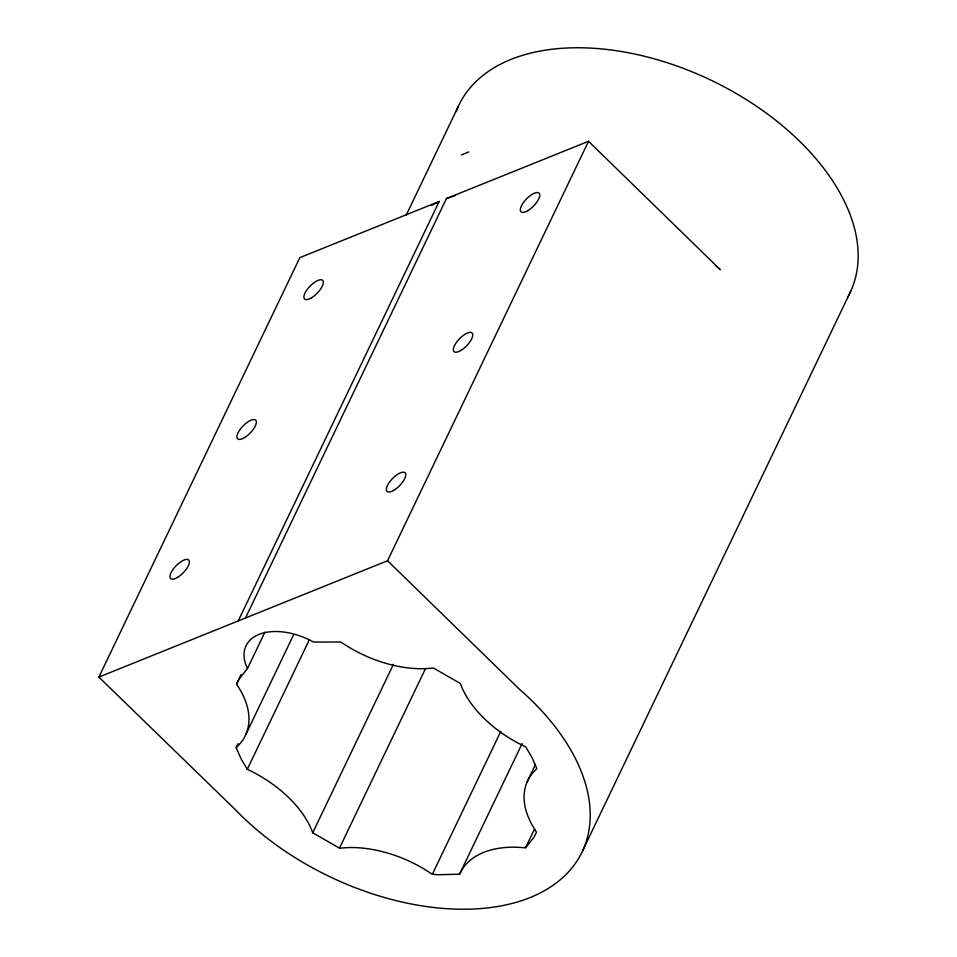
<?xml version="1.0" encoding="UTF-8"?>
<svg xmlns="http://www.w3.org/2000/svg" width="957" height="957" viewBox="0 0 957 957"><rect width="100%" height="100%" fill="white"/><g stroke="black" fill="none" stroke-linecap="round" stroke-linejoin="round"><path stroke-width="1.44" d="M98.87 677.089L299.84 257.648L439.191 201.484L238.221 620.937L98.87 677.089L235.422 809.742A216.892 131.432 25.6 0 0 532.331 896.637A216.892 131.432 25.6 0 0 519.328 689.136L387.561 560.754L238.221 620.937M406.031 215.504L458.2 106.61M245.482 618.007L446.452 198.554L588.519 141.301L720.286 269.683A216.892 131.432 25.6 0 0 715.932 265.962M236.57 684.016L239.226 678.824L247.492 668.512A53.927 32.682 25.6 0 1 259.048 634.383A53.927 32.682 25.6 0 1 313.525 642.051L340.704 642.015L349.461 647.53A97.052 58.808 25.6 0 0 424.573 668.692L433.581 668.106L460.341 683.477A100.401 60.841 25.6 0 0 518.084 743.111L525.764 746.986L531.889 757.274L536.853 768.591L532.307 773.447A96.884 58.712 25.6 0 0 532.056 824.934L536.482 832.255L533.839 837.447L525.572 847.746L515.955 847.22A97.147 58.867 25.6 0 0 462.638 868.693L459.527 874.219L437.684 874.734L432.361 874.243L423.592 868.729A97.052 58.808 25.6 0 0 348.492 847.579L339.472 848.153L312.712 832.781A100.401 60.841 25.6 0 0 247.301 769.284L241.164 758.997L236.2 747.68L240.745 742.823A96.884 58.712 25.6 0 0 241.008 691.337L236.57 684.016L241.092 674.577M247.492 668.512L264.922 632.122M236.2 747.68L238.137 743.637M245.949 734.282L293.727 634.551M247.301 769.284L309.278 639.91M387.561 560.754L588.519 141.301M312.712 832.781L393.423 664.337M339.472 848.153L425.351 668.919M432.361 874.243L500.798 731.399M459.527 874.219L522.163 743.493M527.116 781.989L535.501 764.464M525.572 847.746L534.616 828.882M582.813 850.39L850.773 291.131M431.463 205.504L439.191 201.484M461.513 154.878L468.774 151.948M446.452 198.554L455.496 195.467M456.094 111.694A216.892 131.432 25.6 0 1 709.915 79.682A216.892 131.432 25.6 0 1 847.651 297.268M311.539 297.759A12.991 5.012 -45.8 0 0 322.892 280.604A12.991 5.012 -45.8 0 0 306.407 290.617A12.991 5.012 -45.8 0 0 311.539 297.759M244.561 437.576A12.991 5.012 -45.8 0 0 255.914 420.422A12.991 5.012 -45.8 0 0 239.429 430.435A12.991 5.012 -45.8 0 0 244.561 437.576M177.571 577.394A12.991 5.012 -45.8 0 0 188.924 560.24A12.991 5.012 -45.8 0 0 172.439 570.252A12.991 5.012 -45.8 0 0 177.571 577.394M527.977 210.564A12.991 5.012 -45.8 0 0 539.329 193.41A12.991 5.012 -45.8 0 0 522.845 203.422A12.991 5.012 -45.8 0 0 527.977 210.564M460.987 350.382A12.991 5.012 -45.8 0 0 472.339 333.227A12.991 5.012 -45.8 0 0 455.855 343.24A12.991 5.012 -45.8 0 0 460.987 350.382M393.997 490.199A12.991 5.012 -45.8 0 0 405.349 473.045A12.991 5.012 -45.8 0 0 388.865 483.058A12.991 5.012 -45.8 0 0 393.997 490.199"/></g></svg>
